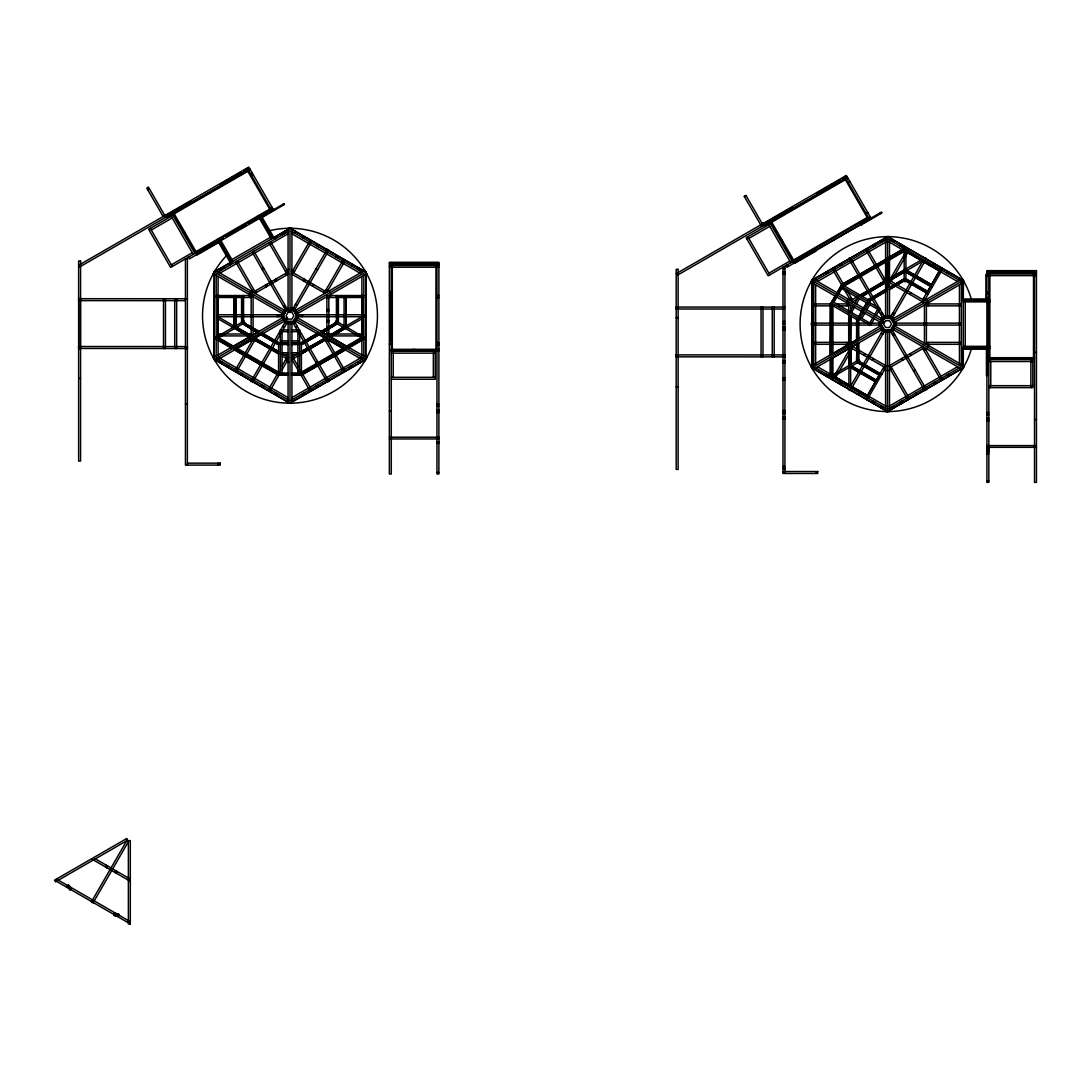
<?xml version="1.0" encoding="UTF-8"?>
<svg xmlns="http://www.w3.org/2000/svg" width="1091" height="1091" viewBox="0 0 1091 1091"><rect width="100%" height="100%" fill="white"/><g stroke="black" fill="none" stroke-linecap="round" stroke-linejoin="round"><path stroke-width="1.5" d="M187.379 346.57L187.379 348.506L78.634 348.452L78.634 346.515M78.634 300.611L78.634 298.689L80.379 298.661L80.379 348.452L78.634 348.452M235.588 297.284L235.588 295.538L235.588 325.936M280.319 374.936L280.319 373.913L282.064 373.913L282.064 374.936M299.657 374.936L299.657 373.913L301.402 373.913L301.402 374.936L291.583 374.936M784.443 307.116L784.443 309.039L676.188 308.998L676.188 307.062L784.934 307.103M365.608 359.648L365.84 272.204L291.679 229.137M811.704 367.64L811.922 280.182L887.774 236.665L961.935 279.746M904.166 272.245L889.397 280.782L889.247 278.6L920.981 260.176M904.166 250.644L889.397 259.181L889.247 256.999L904.166 248.38L905.912 248.353L905.912 281.573L904.166 281.573L904.166 248.08M963.217 347.852L963.162 368.035L887.31 411.552L813.15 368.485M988.391 300.407L963.258 300.571L963.394 280.578M219.414 362.471L220.382 360.794M294.202 232.915L295.17 231.251M244.248 323.113L259.181 331.391L231.919 347.252M221.187 363.494L222.155 361.817M218.05 338.06L232.833 346.597L231.019 347.811L216.086 339.192L217.9 339.151M232.833 346.597L219.114 339.028M233.801 350.006L262.617 333.369L278.587 342.588L288.406 342.588M227.705 367.244L228.66 365.58M302.493 237.702L303.462 236.024M236.761 327.259L251.544 335.796L249.73 337.01L234.797 328.405M251.544 335.796L236.815 327.641M235.588 369.576L253.085 339.274M253.167 339.001L278.587 353.334M309.421 241.697L291.924 272L326.891 292.197L344.388 261.895M234.838 371.363L235.806 369.699M309.626 241.82L310.594 240.156M254.83 338.046L278.587 351.411M236.092 372.099L237.061 370.422M310.88 242.543L311.849 240.879M237.265 370.545L254.762 340.242M293.602 272.968L311.099 242.666M255.335 340.569L256.303 338.892M262.617 333.369L278.587 342.942M241.452 375.195L242.42 373.517M316.24 245.639L317.208 243.975M318.026 246.675L318.995 244.998M265.208 346.27L266.177 344.592M303.08 280.673L304.048 279.01M304.334 281.41L305.303 279.732M285.487 321.6L251.039 381.264L252.717 382.232L281.178 332.932M292.824 308.903L327.273 249.239L328.936 250.207L294.502 309.858M282.883 329.987L287.165 322.568M312.544 286.142L313.512 284.478M275.941 352.461L276.909 350.784M260.994 386.473L261.963 384.796M335.783 256.93L336.751 255.253M262.767 387.496L263.736 385.819M337.569 257.953L338.524 256.276M285.801 358.162L286.769 356.484M323.672 292.565L324.641 290.902M268.891 388.791L278.887 371.486M282.214 365.703L286.387 358.489M325.213 291.229L342.71 260.926M342.929 261.049L343.897 259.372M269.382 391.314L270.35 389.637M270.568 389.76L278.901 375.331M282.228 369.563L288.065 359.457L282.514 356.252M274.755 394.41L275.709 392.733M276.528 395.433L277.496 393.769M351.316 265.89L352.284 264.213M357.821 269.654L358.789 267.977M359.607 270.677L360.575 269M335.373 322.731L336.246 321.231M362.717 338.524L363.576 337.01M105.527 866.99L106.495 865.313M106.782 867.713L107.75 866.036M115.005 872.459L115.96 870.782M116.26 873.182L117.228 871.504M885.96 291.583L885.81 258.062L885.96 291.583L869.991 300.802L841.679 284.465L885.96 259.249L841.979 284.628L830.578 304.389L830.278 355.161L830.278 304.212L835.256 295.756M836.838 293.002L841.747 284.506M840.888 288.024L841.761 286.51M831.451 304.894L832.324 303.393M841.12 288.147L841.993 286.647M834.329 300.707L836.756 296.616M838.352 293.874L841.516 288.379M833.769 302.221L836.933 296.725M838.529 293.984L841.693 288.488M849.998 311.59L853.176 306.094M854.758 303.353L857.935 297.857M891.756 241.302L892.724 239.625M851.512 312.462L854.676 306.966M856.271 304.225L859.435 298.729M893.529 242.325L894.497 240.647M858.644 316.581L866.568 302.848M858.862 316.704L866.8 302.971M825.246 375.631L826.214 373.954M900.048 246.075L901.016 244.411M858.358 320.427L859.231 318.927M868.886 302.18L869.759 300.666L884.337 292.17M829.474 355.625L858.576 339.001L858.576 320.563L863.499 312.053M865.081 309.312L869.991 300.802M827.033 376.654L828.001 374.977M901.821 247.111L902.789 245.434M869.132 304.321L870.004 302.821M861.835 318.422L864.999 312.926M866.581 310.185L869.759 304.689M833.974 376.504L848.975 350.538M890.311 278.941L906.144 251.516M832.392 379.75L833.36 378.072M907.18 250.207L908.148 248.53M835.651 377.472L848.989 354.384M850.653 351.507L852.316 348.615M891.156 281.355L908.653 251.053M869.8 323.018L872.964 317.522M874.559 314.781L877.723 309.285M869.554 324.886L870.427 323.372M878.35 309.653L879.223 308.139M874.477 318.395L870.427 325.391L831.219 302.752M876.059 315.654L880.096 308.644L840.888 286.006M839.006 383.568L839.975 381.891M904.18 270.895L905.039 269.382L905.925 269.9L905.053 271.4M840.779 384.591L841.747 382.914M880.246 321.586L878.787 324.109L880.246 326.645M881.705 319.049L883.165 316.526L886.083 316.526M864.017 355.366L864.986 353.702M882.946 323.686L883.915 322.022M883.042 329.973L850.639 386.091L850.639 367.572M890.379 317.276L922.768 261.172L889.397 280.782M867.495 357.384L868.463 355.707M905.366 291.788L906.335 290.111M906.621 292.511L907.589 290.833M851.471 388.532L884.719 330.941M892.043 318.245L925.291 260.654M872.227 360.112L873.195 358.434M910.099 294.529L911.067 292.852M893.393 329.168L891.92 331.691L889.001 331.691M894.852 326.645L896.311 324.109L894.852 321.586M858.549 394.847L859.517 393.169M933.337 265.304L934.305 263.627M935.11 266.327L936.078 264.649M867.277 395.733L883.942 366.876M922.768 299.602L940.265 269.3M866.459 397.533L880.478 373.258L881.978 374.118M941.438 267.745L926.573 293.411L928.073 294.284M866.936 399.688L867.904 398.024M941.738 270.145L942.692 268.468M868.109 398.147L885.606 367.831L850.639 347.647M941.942 270.268L924.445 300.571L889.479 280.387M872.295 402.784L873.264 401.12M947.097 273.241L948.065 271.564M874.082 403.82L875.037 402.143M948.87 274.264L949.838 272.6M880.587 407.57L881.555 405.893M882.36 408.593L883.328 406.929M187.379 465.093L187.379 258.717L185.443 258.717L185.443 465.093L220.246 465.093L220.246 463.157L218.132 465.093L218.132 463.157M815.686 473.467L817.732 471.53L817.732 473.467L782.997 473.467L782.997 267.09L784.934 267.09L784.934 473.467M67.41 887.024L69.115 885.592L71.283 888.183L69.592 889.615M260.04 216.536L261.294 215.8M229.887 261.895L231.142 261.172M272.136 237.443L273.391 236.72M231.619 262.004L219.168 240.184L231.756 261.935L230.365 262.726L217.777 240.975M259.903 216.604L272.491 238.356L273.882 237.552L262.126 217.259M832.228 375.236L832.228 358.175L830.278 359.144L830.278 376.381M848.907 385.041L848.975 348.343L850.939 347.374L850.939 364.449M147.79 189.861L149.453 188.907M165.355 214.504L164.1 215.241L165.382 217.45M165.982 215.595L191.552 200.839M220.914 183.888L240.893 172.351M243.634 170.769L246.498 169.119M249.757 168.737L79.793 266.872L78.825 265.195L248.789 167.073L273.677 210.181L189.343 258.881L188.375 257.203M248.203 169.923L172.814 213.441L195.657 252.989M166.95 217.273L181.161 209.077M192.521 202.503L195.371 200.867M248.871 169.978L220.45 186.384L219.482 184.706M173.319 214.327L247.834 171.301M248.803 170.96L250.48 170.005M151.267 230.065L172.201 217.982M250.507 173.919L252.185 172.964M251.544 175.706L253.207 174.737M183.806 232.465L184.679 231.96M171.328 264.799L192.261 252.717M270.309 208.217L271.986 207.249M195.139 252.116L269.654 209.104M272.709 208.504L170.619 267.445L148.635 229.355L172.91 215.336L194.894 253.426M220.532 239.897L223.382 238.247M226.232 236.597L246.211 225.073M249.062 223.423L259.044 217.654M231.892 259.563L270.404 237.333M289.02 402.661L214.231 359.471L214.231 272L289.02 228.81M217.423 272.382L288.542 231.319M219.332 273.514L236.774 263.449M238.029 262.726L288.065 233.829M261.649 268.563L263.313 267.595M262.372 269.818L264.049 268.85M250.371 291.529L252.648 290.22M285.419 271.304L288.842 269.313M254.571 293.574L288.515 273.977M215.186 337.719L243.961 321.095L244.834 322.609L215.827 339.356M283.592 306.585L285.269 305.616M281.792 316.69L283.455 315.735L286.728 310.076L286.728 308.139M294.925 309.108L293.261 310.076L286.728 310.076L285.051 309.108M284.124 316.881L213.263 357.793L215.2 361.148L286.06 320.236M293.915 311.235L364.789 270.323L366.712 273.664L295.852 314.576M214.231 359.471L285.092 318.558M294.884 312.912L365.758 272L291.447 229.096M285.051 322.35L286.728 321.381L293.261 321.381L294.925 322.35M298.198 314.767L296.52 315.735L293.261 321.381L293.261 323.318M291.256 323.768L295.047 321.572M295.443 327.109L297.12 326.141M291.583 342.588L301.402 342.588L317.358 333.369L346.174 350.006M320.959 331.65L335.578 322.854L322.295 330.873M301.402 342.942L317.358 333.369M301.402 344.511L319.172 334.596L301.402 344.851M301.402 351.411L325.159 338.046L301.402 351.766M362.076 316.731L328.596 336.055L343.215 327.259M291.474 357.493L297.625 353.934M301.402 353.334L326.809 339.001L301.402 353.675M328.446 335.796L330.109 336.751L344.879 328.227M345.179 328.405L330.109 336.751M326.891 339.042L291.924 359.457L298.593 371.008M330.368 337.037L362.076 318.736M327.327 341.251L329.618 339.928M315.94 362.607L317.617 361.639M301.402 372.181L342.847 348.261M346.324 346.242L362.076 337.146M301.402 373.013L343.856 348.847M362.226 338.237L347.293 346.856L361.926 338.06M301.402 373.354L342.397 349.693M307.157 370.872L321.545 362.553M324.422 360.889L333.069 355.911M337.378 353.416L344.579 349.256M348.056 347.252L353.661 344.006M356.471 342.397L362.076 339.151M301.402 374.936L345.52 349.802L301.402 375.277L291.583 375.195M347.143 346.597L348.82 347.552L363.589 339.028M320.809 331.391L348.97 347.811L363.889 339.192L335.142 322.609L336.014 321.095L363.821 337.146M291.924 397.629L360.644 357.957M291.242 400.261L362.567 359.075M291.447 402.374L365.758 359.471L365.758 272M762.391 223.914L745.958 195.453L744.28 196.421L761.682 226.56M744.307 196.462L745.985 195.507M761.654 223.614L762.909 222.891L764.505 225.646L778.715 217.45M763.536 223.969L790.525 208.395M846.425 178.351L818.005 194.757L817.036 193.093L818.809 192.057M819.887 191.443L839.838 179.92M842.607 178.324L845.457 176.687M762.623 225.291L763.877 224.555M847.312 177.124L677.347 275.246L676.379 273.568L846.343 175.446L871.232 218.555L786.884 267.254L785.929 265.577M845.757 178.297L770.369 221.814L793.212 261.376M781.551 215.813L785.82 213.345M790.075 210.89L792.925 209.24L791.957 207.576M770.873 222.7L845.375 179.688M846.357 179.347L848.034 178.379M746.912 238.984L748.59 238.029M748.821 238.438L769.755 226.355M848.062 182.306L849.739 181.338M781.347 240.838L782.233 240.334M782.22 242.352L783.106 241.847M866.159 213.631L867.822 212.663M768.882 273.186L789.816 261.104M792.693 260.49L867.195 217.477M870.263 216.877L768.173 275.818L746.189 237.729L770.464 223.723L792.448 261.813M795.516 261.717L815.823 249.989L816.313 250.821L794.548 263.395L794.057 262.549M861.222 223.778L881.542 212.049L882.019 212.881L860.253 225.455L859.776 224.61L861.031 223.887L861.508 224.719M815.713 250.385L858.903 225.455M848.593 258.581L850.271 257.612L884.719 317.276M812.754 279.814L887.542 236.624L962.33 279.814M814.977 280.755L886.287 239.584M817.582 281.492L886.315 241.807M889.397 257.258L904.166 248.721M844.066 284.178L848.375 281.683M851.253 280.019L865.654 271.7M869.977 269.218L884.365 260.899M900.498 251.585L903.307 249.975L939.61 270.841M843.343 285.419L885.81 260.899L843.643 285.597M904.166 250.303L889.397 259.181M859.19 276.937L860.867 275.982M844.366 286.006L885.81 262.085M889.288 260.067L905.039 250.971M847.925 299.916L851.348 297.925M884.119 279.01L886.397 277.7M886.151 280.073L850.639 300.571L843.97 289.033M860.308 295.211L885.81 280.496M860.69 295.429L885.797 280.578M889.397 278.86L904.166 270.323M852.112 301.948L858.276 298.402M862.054 296.22L886.465 282.119M862.354 296.397L885.797 282.501M868.027 299.67L885.81 289.401L868.327 299.848M880.423 313.703L882.101 312.735M881.146 314.958L882.824 313.99M881.228 318.995L886.287 316.076M879.346 325.077L881.023 324.109L884.283 318.449L884.283 316.526M892.493 317.495L890.815 318.449L884.283 318.449L882.605 317.495M881.678 325.268L810.818 366.181L812.754 369.522L883.615 328.609M891.47 319.608L962.33 278.696L964.267 282.051L893.406 322.963M892.438 321.286L963.298 280.373L963.298 367.844L887.542 411.593L811.786 367.844L882.646 326.932M858.576 342.969L858.576 360.03L858.576 342.969L830.578 359.144L830.578 376.204L831.451 377.704L859.885 361.285L859.012 359.785L830.006 376.531M882.605 330.737L884.283 329.768L890.815 329.768L892.493 330.737M895.752 323.141L894.075 324.109L890.815 329.768L890.815 331.691M888.81 332.141L893.87 329.223M892.274 334.228L893.938 333.26M892.997 335.483L894.661 334.514M888.62 366.099L922.972 346.27M888.688 370.531L890.979 369.208M923.736 350.293L927.173 348.302M913.494 370.981L915.172 370.026M888.783 406.411L906.212 396.347M907.467 395.624L957.503 366.74M888.797 408.634L960.121 367.462M924.827 390.605L926.491 389.637L892.043 329.973M230.419 262.604L214.381 271.809L214.15 359.253L288.31 402.334M288.76 229.124L274.182 237.497L275.055 239.106M291.215 402.347L364.149 360.494M904.166 249.348L905.912 249.348M389.364 263.299L438.896 263.299M391.287 264.308L436.959 264.308M436.959 264.745L438.896 264.786M389.364 265.481L438.896 265.481M389.364 267.227L438.896 267.227M782.997 268.536L784.934 268.536M986.905 271.673L1036.45 271.673M782.997 271.959L784.934 271.959M988.841 272.682L1034.513 272.682M986.905 273.118L988.841 273.118M986.905 273.868L1036.45 273.868M782.997 274.005L784.934 274.005M986.864 274.427L985.896 274.427L985.896 299.561L986.864 299.561M986.905 275.6L1036.45 275.6M985.896 275.873L986.864 275.873M904.166 281.314L905.912 281.314M986.905 292.156L988.841 292.156M986.905 294.202L988.841 294.202M216.168 295.538L251.162 295.538M363.821 295.538L328.827 295.538L328.827 335.919L362.157 335.919M436.959 295.552L438.896 295.552L436.959 297.598L438.896 297.598M215.868 297.284L243.893 297.284L243.893 295.538M363.821 297.284L336.083 297.284L336.083 295.538M217.832 297.475L251.162 297.475M328.827 297.475L362.157 297.475M986.905 297.625L988.841 297.625M326.891 298.143L328.827 298.143M985.896 298.102L986.864 298.102M185.443 298.716L187.379 298.716M78.634 298.689L186.888 298.729M986.905 299.07L988.841 299.07M963.258 298.975L988.391 298.948L988.391 300.543M964.962 299.943L989.892 299.943M80.325 300.611L185.197 300.666M963.298 301.88L989.892 301.88M813.722 303.925L830.374 303.925M837.042 303.925L848.703 303.925M926.382 303.925L961.376 303.925M813.722 305.848L833.715 305.848M838.706 305.848L848.703 305.848M926.382 305.848L961.376 305.848M288.529 308.139L285.61 308.139L281.233 315.735L285.61 323.318L288.529 323.318M291.447 308.139L294.379 308.139L298.757 315.735L294.379 323.318L291.447 323.318M326.891 309.544L328.827 309.544M326.891 310.99L328.827 310.99M288.065 311.549L291.924 311.549M217.123 314.767L282.651 314.767M297.325 314.767L366.221 314.767L366.221 316.704L297.325 316.704M326.891 315.013L328.827 315.013M326.891 316.458L328.827 316.458M217.123 316.704L282.651 316.704M889.001 316.526L891.933 316.526L893.393 319.049M676.188 317.672L678.125 317.672M326.891 320.481L328.827 320.481M782.997 321.559L784.934 321.559M326.891 321.927L328.827 321.927M813.722 323.141L880.205 323.141M894.879 323.141L961.376 323.141M782.997 323.604L784.934 323.604M813.722 325.077L880.205 325.077M894.879 325.077L961.376 325.077M782.997 327.027L784.934 327.027M235.588 327.927L233.856 327.941L233.924 297.284M344.388 327.927L346.133 327.941L346.052 297.284L346.133 325.936M782.997 328.473L784.934 328.473M288.406 329.905L280.319 329.905L280.319 375.195M291.583 329.905L299.657 329.905L299.657 375.195M782.997 329.918L784.934 329.918M282.064 331.65L288.406 331.65M291.583 331.65L297.911 331.65M886.083 331.691L883.165 331.691L881.705 329.168M326.891 333.328L328.827 333.328M217.832 333.996L251.162 333.996M328.827 333.996L362.157 333.996M217.832 335.919L249.484 335.919M858.576 339.001L858.276 320.386M282.064 340.856L288.406 340.856M291.583 340.856L297.911 340.856M813.722 342.369L848.703 342.369M926.382 342.369L961.376 342.369M436.959 342.56L438.896 342.56M278.587 342.847L280.319 342.847M299.657 342.847L301.402 342.847M850.639 343.406L850.939 316.145M389.364 344.006L391.287 344.006M436.959 344.006L438.896 344.006M282.064 344.265L288.406 344.265M291.583 344.265L297.911 344.265M813.722 344.306L848.703 344.306L848.703 303.08M961.376 344.306L926.382 344.306L926.382 303.08M282.064 344.538L288.406 344.538M291.583 344.538L297.911 344.538M436.959 345.452L438.896 345.452M963.298 346.338L989.892 346.338M80.339 346.515L185.675 346.57M850.939 347.374L850.639 364.612M963.298 347.797L989.892 348.274M185.443 348.506L187.379 348.506M436.959 348.875L438.896 348.875M391.287 349.325L436.959 349.325M391.287 350.334L436.959 350.334M436.959 350.92L438.896 350.92M986.905 350.934L988.841 350.934M391.287 351.207L435.268 351.207L435.268 379.245L391.287 379.245M986.905 352.379L988.841 352.379M1034.513 352.379L1036.45 352.379M282.064 352.761L288.406 352.761M291.583 352.761L297.911 352.761M391.287 353.143L435.268 353.143M282.064 354.507L288.406 354.507M291.583 354.507L297.911 354.507M988.841 357.698L1034.513 357.698M832.228 358.175L831.928 375.413M988.841 358.721L1034.513 358.721M988.841 359.58L1032.822 359.58L1032.822 387.619L988.841 387.619M782.997 360.685L784.934 360.685L782.997 362.73L784.934 362.73M988.841 361.516L1032.822 361.516M282.064 373.258L288.406 373.258M291.583 373.258L297.911 373.258M282.064 373.449L288.406 373.517M291.583 373.517L297.911 373.449M288.406 374.936L278.587 374.936L234.456 349.802L278.587 375.277L288.406 375.195M391.287 377.309L435.268 377.309M784.934 377.827L782.997 377.827L784.934 379.873L782.997 379.873M78.634 378.413L80.57 378.413M988.841 385.682L1032.822 385.682M676.188 386.787L678.125 386.787M227.187 254.885A87.444 87.444 0 0 0 288.147 403.165L291.924 403.206L291.924 321.381M185.443 403.711L187.379 403.711M436.959 404.27L438.896 404.27M436.959 406.316L438.896 406.316M436.959 409.739L438.896 409.739M782.997 410.639L784.934 410.639M389.364 411.184L391.287 411.184M436.959 411.184L438.896 411.184M782.997 412.084L784.934 412.084M436.959 412.643L438.896 412.643M986.905 412.643L988.841 412.643M782.997 413.53L784.934 413.53M986.905 414.703L988.841 414.703M782.997 416.953L784.934 416.953M986.905 418.112L988.841 418.112M782.997 418.999L784.934 418.999M986.905 419.558L988.841 419.558M1034.513 419.558L1036.45 419.558M986.905 421.017L988.841 421.017M389.364 437.205L438.896 437.205M389.364 438.95L438.896 438.95M436.959 441.882L438.896 441.882M436.959 443.328L438.896 443.328M986.905 445.592L1036.45 445.592M986.905 447.324L1036.45 447.324M988.841 448.142L986.905 448.142L988.841 450.188L986.905 450.188M986.905 451.769L988.841 451.769L986.905 453.829L988.841 453.829M187.379 463.157L220.246 463.157M782.997 466.553L784.934 466.553M782.997 468.598L784.934 468.598M784.934 471.53L817.8 471.53M782.997 472.021L784.934 472.021M436.959 472.567L438.896 472.567M986.905 480.94L988.841 480.94M130.306 923.927L128.37 923.927L128.37 840.643L130.306 840.643L130.306 923.927L56.009 881.037M817.036 193.093L819.777 193.734M924.827 257.612L926.491 258.581M888.797 239.584L960.121 280.755M907.385 251.885L939.76 270.582M888.783 241.807L903.253 250.166M906.839 252.239L921.677 260.804M924.118 262.208L957.503 281.492M906.785 270.391L931.591 284.71M905.912 269.982L931.55 284.778M905.912 270.323L931.4 285.037M905.912 271.904L932.232 287.097M905.912 272.245L930.568 286.483M905.912 278.805L927.732 291.406M905.912 279.146L927.582 291.665M905.912 280.728L926.9 292.838M905.912 281.069L928.223 294.024M888.688 277.7L890.979 279.01M923.736 297.925L927.173 299.916M888.62 282.119L923.368 302.18M892.997 312.735L894.661 313.703M892.274 313.99L893.938 314.958M840.015 287.519L879.223 310.158M888.81 316.076L893.87 318.995M895.752 325.077L894.075 324.109L890.815 318.449L890.815 316.526M893.406 325.268L964.267 366.181L962.33 369.522L891.47 328.609M882.646 321.286L811.786 280.373L811.786 367.844M892.438 326.932L963.298 367.844M879.346 323.141L881.023 324.109L884.283 329.768L884.283 331.691M881.228 329.223L886.287 332.141M832.078 301.239L871.3 323.891M881.146 333.26L882.824 334.228M830.278 304.212L858.576 320.563M852.112 346.27L886.465 366.099M847.925 348.302L851.348 350.293M884.119 369.208L886.397 370.531M859.449 361.544L880.287 373.572M859.149 361.707L880.137 373.831M857.785 362.498L879.455 375.004M857.485 362.676L879.305 375.263M851.812 365.949L876.468 380.186M851.512 366.126L876.318 380.445M850.148 366.903L875.637 381.632M848.907 366.631L875.487 381.891M817.582 366.74L849.398 385.096M850.966 386.009L867.618 395.624M868.872 396.347L886.315 406.411M831.219 374.827L867.481 395.76L833.742 376.381M833.442 376.545L865.818 395.242M813.722 366.74L886.287 408.634M848.593 389.637L850.271 390.605M291.433 231.319L362.376 272.273M291.924 233.829L360.644 273.514M315.94 268.85L317.617 269.818M292.279 269.982L294.57 271.304M326.182 289.551L329.618 291.529M291.474 273.977L324.954 293.315M295.443 304.362L297.12 305.33M291.256 307.703L296.316 310.621M298.198 316.69L296.52 315.735L293.261 310.076L293.261 308.139M286.06 311.235L215.2 270.323L213.263 273.664L284.124 314.576M295.852 316.881L366.712 357.793L364.789 361.148L293.915 320.236M214.231 272L285.092 312.912M294.884 318.558L365.758 359.471M281.792 314.767L283.455 315.735L286.728 321.381L286.728 323.318M286.197 322.309L288.72 323.768M282.869 326.141L284.546 327.109M245.598 323.891L259.031 331.65M278.587 344.511L260.804 334.596L278.587 344.851M217.9 316.731L233.897 325.964M256.044 338.742L278.587 351.766M282.351 353.934L288.515 357.493M235.097 328.227L249.88 336.751M217.9 318.736L249.607 337.037M252.362 338.851L278.491 353.934M250.371 339.928L252.648 341.251M285.419 360.166L288.842 362.144M219.332 337.978L233.665 346.242M237.142 348.261L278.587 372.181M278.587 373.013L236.27 348.588L277.128 372.508M220.709 340.774L230.515 346.447M235.397 349.256L244.043 354.248M246.921 355.911L255.553 360.889M259.876 363.385L267.077 367.544M269.954 369.208L278.587 374.186M216.386 339.028L231.169 347.552M219.332 357.957L288.065 397.629M217.423 359.075L288.733 400.261M94.89 858.603L130.306 879.06M91.48 858.876L130.306 881.296M56.487 879.073L130.306 921.704M880.287 212.772L880.764 213.604M882.36 239.625L883.328 241.302M845.089 176.169L846.043 177.847M845.634 178.092L868.586 217.845M844.87 178.801L867.713 218.364M880.587 240.647L881.555 242.325M874.082 244.411L875.037 246.075M948.87 373.954L949.838 375.631M860.731 222.387L861.685 224.064M859.463 223.109L860.431 224.787M872.295 245.434L873.264 247.111M947.097 374.977L948.065 376.654M868.109 250.084L876.441 264.513M878.119 267.39L885.606 280.387M941.942 377.95L924.445 347.647L889.479 367.831L906.976 398.147M866.936 248.53L867.904 250.207M941.738 378.072L942.692 379.75M940.483 378.795L941.438 380.473M866.445 251.053L883.942 281.355M922.768 348.615L940.265 378.918M935.11 381.891L936.078 383.568M933.337 382.914L934.305 384.591M910.099 353.702L911.067 355.366M906.621 355.707L907.589 357.384M849.794 260.654L883.042 318.245M890.379 330.941L923.613 388.532M864.017 292.852L864.986 294.529M901.889 358.434L902.857 360.112M840.779 263.627L841.747 265.304M915.581 393.169L916.535 394.847M839.006 264.649L839.975 266.327M834.82 269.3L843.152 283.728M847.312 290.942L852.316 299.602M891.156 366.876L908.653 397.179M833.647 267.745L834.615 269.422M832.392 268.468L833.36 270.145M907.18 398.024L908.148 399.688M833.142 270.268L841.475 284.696M827.033 271.564L828.001 273.241M901.821 401.12L902.789 402.784M814.568 250.712L815.059 251.544M813.586 249.607L814.554 251.271M825.246 272.6L826.214 274.264M900.048 402.143L901.016 403.82M810.627 251.312L811.595 252.989M893.529 405.893L894.497 407.57M891.756 406.929L892.724 408.593M858.794 359.907L859.653 361.421M771.242 221.309L794.084 260.858M768.787 224.678L790.784 262.767M787.184 264.854L788.152 266.531M761.968 224.16L762.936 225.837M831.451 375.699L832.324 377.2M747.853 236.761L769.851 274.85M282.733 204.399L283.21 205.231M284.806 231.251L285.774 232.915M359.607 360.794L360.575 362.471M247.534 167.796L248.503 169.473M248.08 169.705L271.032 209.472M247.316 170.428L270.159 209.977M283.033 232.274L284.001 233.951M357.821 361.817L358.789 363.494M267.909 211.286L268.877 212.95M280.701 233.61L281.601 235.329M266.136 212.309L267.104 213.972M351.316 365.58L352.284 367.244M263.176 214.013L264.145 215.691M263.476 215.513L263.967 216.345M275.341 236.706L276.309 238.384M261.922 214.736L262.876 216.413M349.543 366.603L350.511 368.267M259.753 215.022L272.627 238.288M258.076 215.991L271.359 239.011M270.568 241.697L288.065 272L251.162 293.315L251.162 335.919M326.891 339.274L344.388 369.576M344.183 369.699L345.151 371.363M268.891 242.666L286.387 272.968M325.213 340.242L342.71 370.545M285.801 273.309L286.769 274.987M221.268 183.683L222.237 185.361M275.941 279.01L276.909 280.673M313.813 344.592L314.767 346.27M274.687 279.732L275.655 281.41M253.917 251.312L287.165 308.903M294.502 321.6L328.936 381.264L327.273 382.232L292.824 322.568M252.239 252.28L285.487 309.858M286.36 317.822L287.328 319.499M266.463 284.478L267.431 286.142M304.334 350.061L305.303 351.738M265.208 285.201L266.177 286.865M209.758 192.111L210.263 192.998M318.026 384.796L318.995 386.473M316.24 385.819L317.208 387.496M255.335 290.902L256.303 292.565M293.206 356.484L294.175 358.162M237.265 260.926L254.762 291.229M293.602 358.489L298.593 367.149M300.27 370.04L311.099 388.791M310.88 388.914L311.849 390.592M235.588 261.895L253.085 292.197M301.089 375.331L309.421 389.76M219.564 238.22L232.86 261.24M217.886 239.188L231.183 262.208M230.133 262.808L231.101 264.486M304.266 392.733L305.235 394.41M217.014 242.338L217.504 243.17M216.032 241.22L217 242.898M228.878 263.531L229.846 265.208M302.493 393.769L303.462 395.433M213.072 242.938L214.041 244.616M211.299 243.961L212.268 245.639M223.519 266.627L224.555 268.263M221.187 267.977L222.155 269.654M219.414 269L220.382 270.677M243.743 321.231L244.616 322.731M197.757 253.453L198.248 254.285M173.701 212.936L196.53 252.485M171.232 216.304L193.23 254.394M164.836 215.541L148.403 187.079L146.753 188.088L163.159 216.509M216.059 337.201L216.932 338.715M150.313 228.387L172.296 266.477M987.423 298.961L987.423 300.407M987.464 347.77L987.464 349.215M964.267 347.797L964.267 349.243M1034.513 271.673L1034.513 482.399L1036.45 482.399L1036.45 270.65L986.905 270.65L986.905 482.399L988.841 482.399L988.841 271.673M1033.504 272.682L1033.504 357.698M1031.377 359.58L1031.377 361.516M1031.377 385.682L1031.377 387.619M1030.886 361.516L1030.886 385.682M990.778 361.516L990.778 385.682M990.287 359.58L990.287 361.516M990.287 385.682L990.287 387.619M989.864 272.682L989.864 357.698M987.955 301.88L987.955 346.338M965.235 301.88L965.235 346.338M961.376 282.937L961.376 365.28M959.439 284.833L959.439 364.189M928.318 301.893L928.318 305.848M928.318 342.369L928.318 346.324M924.445 304.512L924.445 343.706M889.479 318.449L889.479 236.624L885.606 236.624L885.606 318.449M889.479 329.768L889.479 411.593L885.606 411.593L885.606 329.768M889.288 258.062L889.247 287.642M887.542 236.624L887.542 318.449M887.542 329.768L887.542 411.593M856.926 319.595L856.626 339.956L856.626 319.431M850.639 304.512L850.639 311.617M850.639 315.981L850.639 343.706M849.275 315.19L848.975 344.361L848.907 314.972M849.275 348.343L849.275 365.403M846.78 301.893L846.78 305.848M846.78 342.369L846.78 346.324M832.951 305.766L832.951 353.62M832.951 357.63L832.951 375.836M832.228 305.344L832.228 354.207M831.928 305.18L831.928 354.207M815.645 284.833L815.645 364.189M813.722 282.937L813.722 365.28M811.322 323.141L811.322 325.077M774.201 307.089L774.201 356.866M772.264 307.089L772.264 356.866M762.991 307.089L762.991 356.866M761.054 307.089L761.054 356.866M436.959 263.299L436.959 474.012L438.896 474.012L438.896 262.276L389.364 262.276L389.364 474.012L391.287 474.012L391.287 263.299M435.95 264.308L435.95 350.334M433.345 353.143L433.345 377.309M415.003 349.325L415.003 350.334M413.257 349.325L413.257 350.334M393.224 353.143L393.224 377.309M392.31 264.308L392.31 350.334M389.842 291.188L389.842 316.308M389.842 316.799L389.842 341.933M363.821 274.782L363.821 356.907M362.457 297.284L362.457 336.355M362.157 297.284L362.157 336.192M361.885 276.459L361.885 334.951M361.885 339.11L361.885 355.816M345.752 297.284L345.752 326.714M345.411 295.538L345.411 297.284M344.088 297.284L344.088 325.759M343.57 314.767L343.57 316.704M338.415 297.284L338.415 322.486M338.115 297.284L338.115 322.309M336.383 295.538L336.451 321.34M330.764 293.52L330.764 296.152M326.891 295.661L326.891 335.796M302.562 314.767L302.562 316.704M301.402 342.588L301.402 375.277M301.116 314.767L301.116 316.704M297.911 329.905L297.911 375.195M297.57 312.817L297.57 318.654M291.924 310.076L291.924 228.251L288.065 228.251L288.065 310.076M289.988 228.251L289.988 310.076M289.988 321.381L289.988 403.206M288.065 321.381L288.065 403.206M282.064 329.905L282.064 375.195M278.873 314.767L278.873 316.704M278.587 342.588L278.587 375.277M277.414 314.767L277.414 316.704M253.085 295.661L253.085 335.796M249.225 293.52L249.225 296.152M249.225 335.305L249.225 337.951M243.593 295.538L243.538 321.34M243.238 297.284L243.238 321.518M241.875 297.284L241.875 322.309M241.575 297.284L241.575 322.486M236.42 314.767L236.42 316.704M235.888 297.284L235.888 325.759M234.224 297.284L234.224 326.714M218.105 276.459L217.9 335.81M218.105 339.11L218.105 355.816M217.832 297.284L217.832 336.192M216.168 274.782L216.168 356.907M213.768 314.767L213.768 316.704M971.508 348.52A87.444 87.444 0 0 1 836.756 395.297A87.444 87.444 0 0 1 837.138 252.662A87.444 87.444 0 0 1 971.645 300.134M269.15 230.801A87.444 87.444 0 0 1 376.722 304.539A87.444 87.444 0 0 1 291.379 403.165M676.188 354.889L676.188 356.825L784.934 356.88L784.934 354.943L676.188 354.889M114.146 913.44L113.805 915.349L118.564 916.181L118.905 914.285L114.146 913.44M115.019 913.426L114.637 915.622L117.964 916.208L118.346 914.013L115.019 913.426M242.734 323.809L257.367 332.605L242.734 323.809M288.038 312.34L286.087 315.735L288.038 319.118L291.938 319.118L293.902 315.735L291.938 312.34L288.038 312.34M126.651 840.861L91.358 901.984L93.035 902.953L128.315 841.829L126.651 840.861M812.754 278.696L810.818 282.051L881.678 322.963L883.615 319.608L812.754 278.696M885.592 320.727L883.642 324.109L885.592 327.491L889.506 327.491L891.456 324.109L889.506 320.727L885.592 320.727M68.447 885.046L66.96 886.287L70.069 889.983L71.542 888.742L68.447 885.046M218.268 241.616L196.503 254.176L196.994 255.008L218.759 242.447L218.268 241.616M283.987 203.676L262.222 216.236L262.699 217.068L284.465 204.508L283.987 203.676M337.242 323.809L322.622 332.605L337.242 323.809M904.016 278.887L889.397 287.683L904.016 278.887M904.016 280.81L889.397 289.592L904.016 280.81M126.679 838.543L54.55 880.192L55.518 881.869L127.647 840.22L126.679 838.543M80.57 260.967L78.634 260.967L78.634 461.057L80.57 461.057L80.57 260.967M678.125 269.341L676.188 269.341L676.188 469.43L678.125 469.43L678.125 269.341M165.437 298.702L163.5 298.702L163.5 348.493L165.437 348.493L165.437 298.702M176.647 298.716L174.71 298.716L174.71 348.493L176.647 348.493L176.647 298.716M856.926 343.924L856.626 360.985L856.926 343.924M988.432 347.62L963.298 347.647L963.298 349.243L988.432 349.215L988.432 347.62M987.396 350.306L986.428 350.306L986.428 375.44L987.396 375.44L987.396 350.306"/></g></svg>
